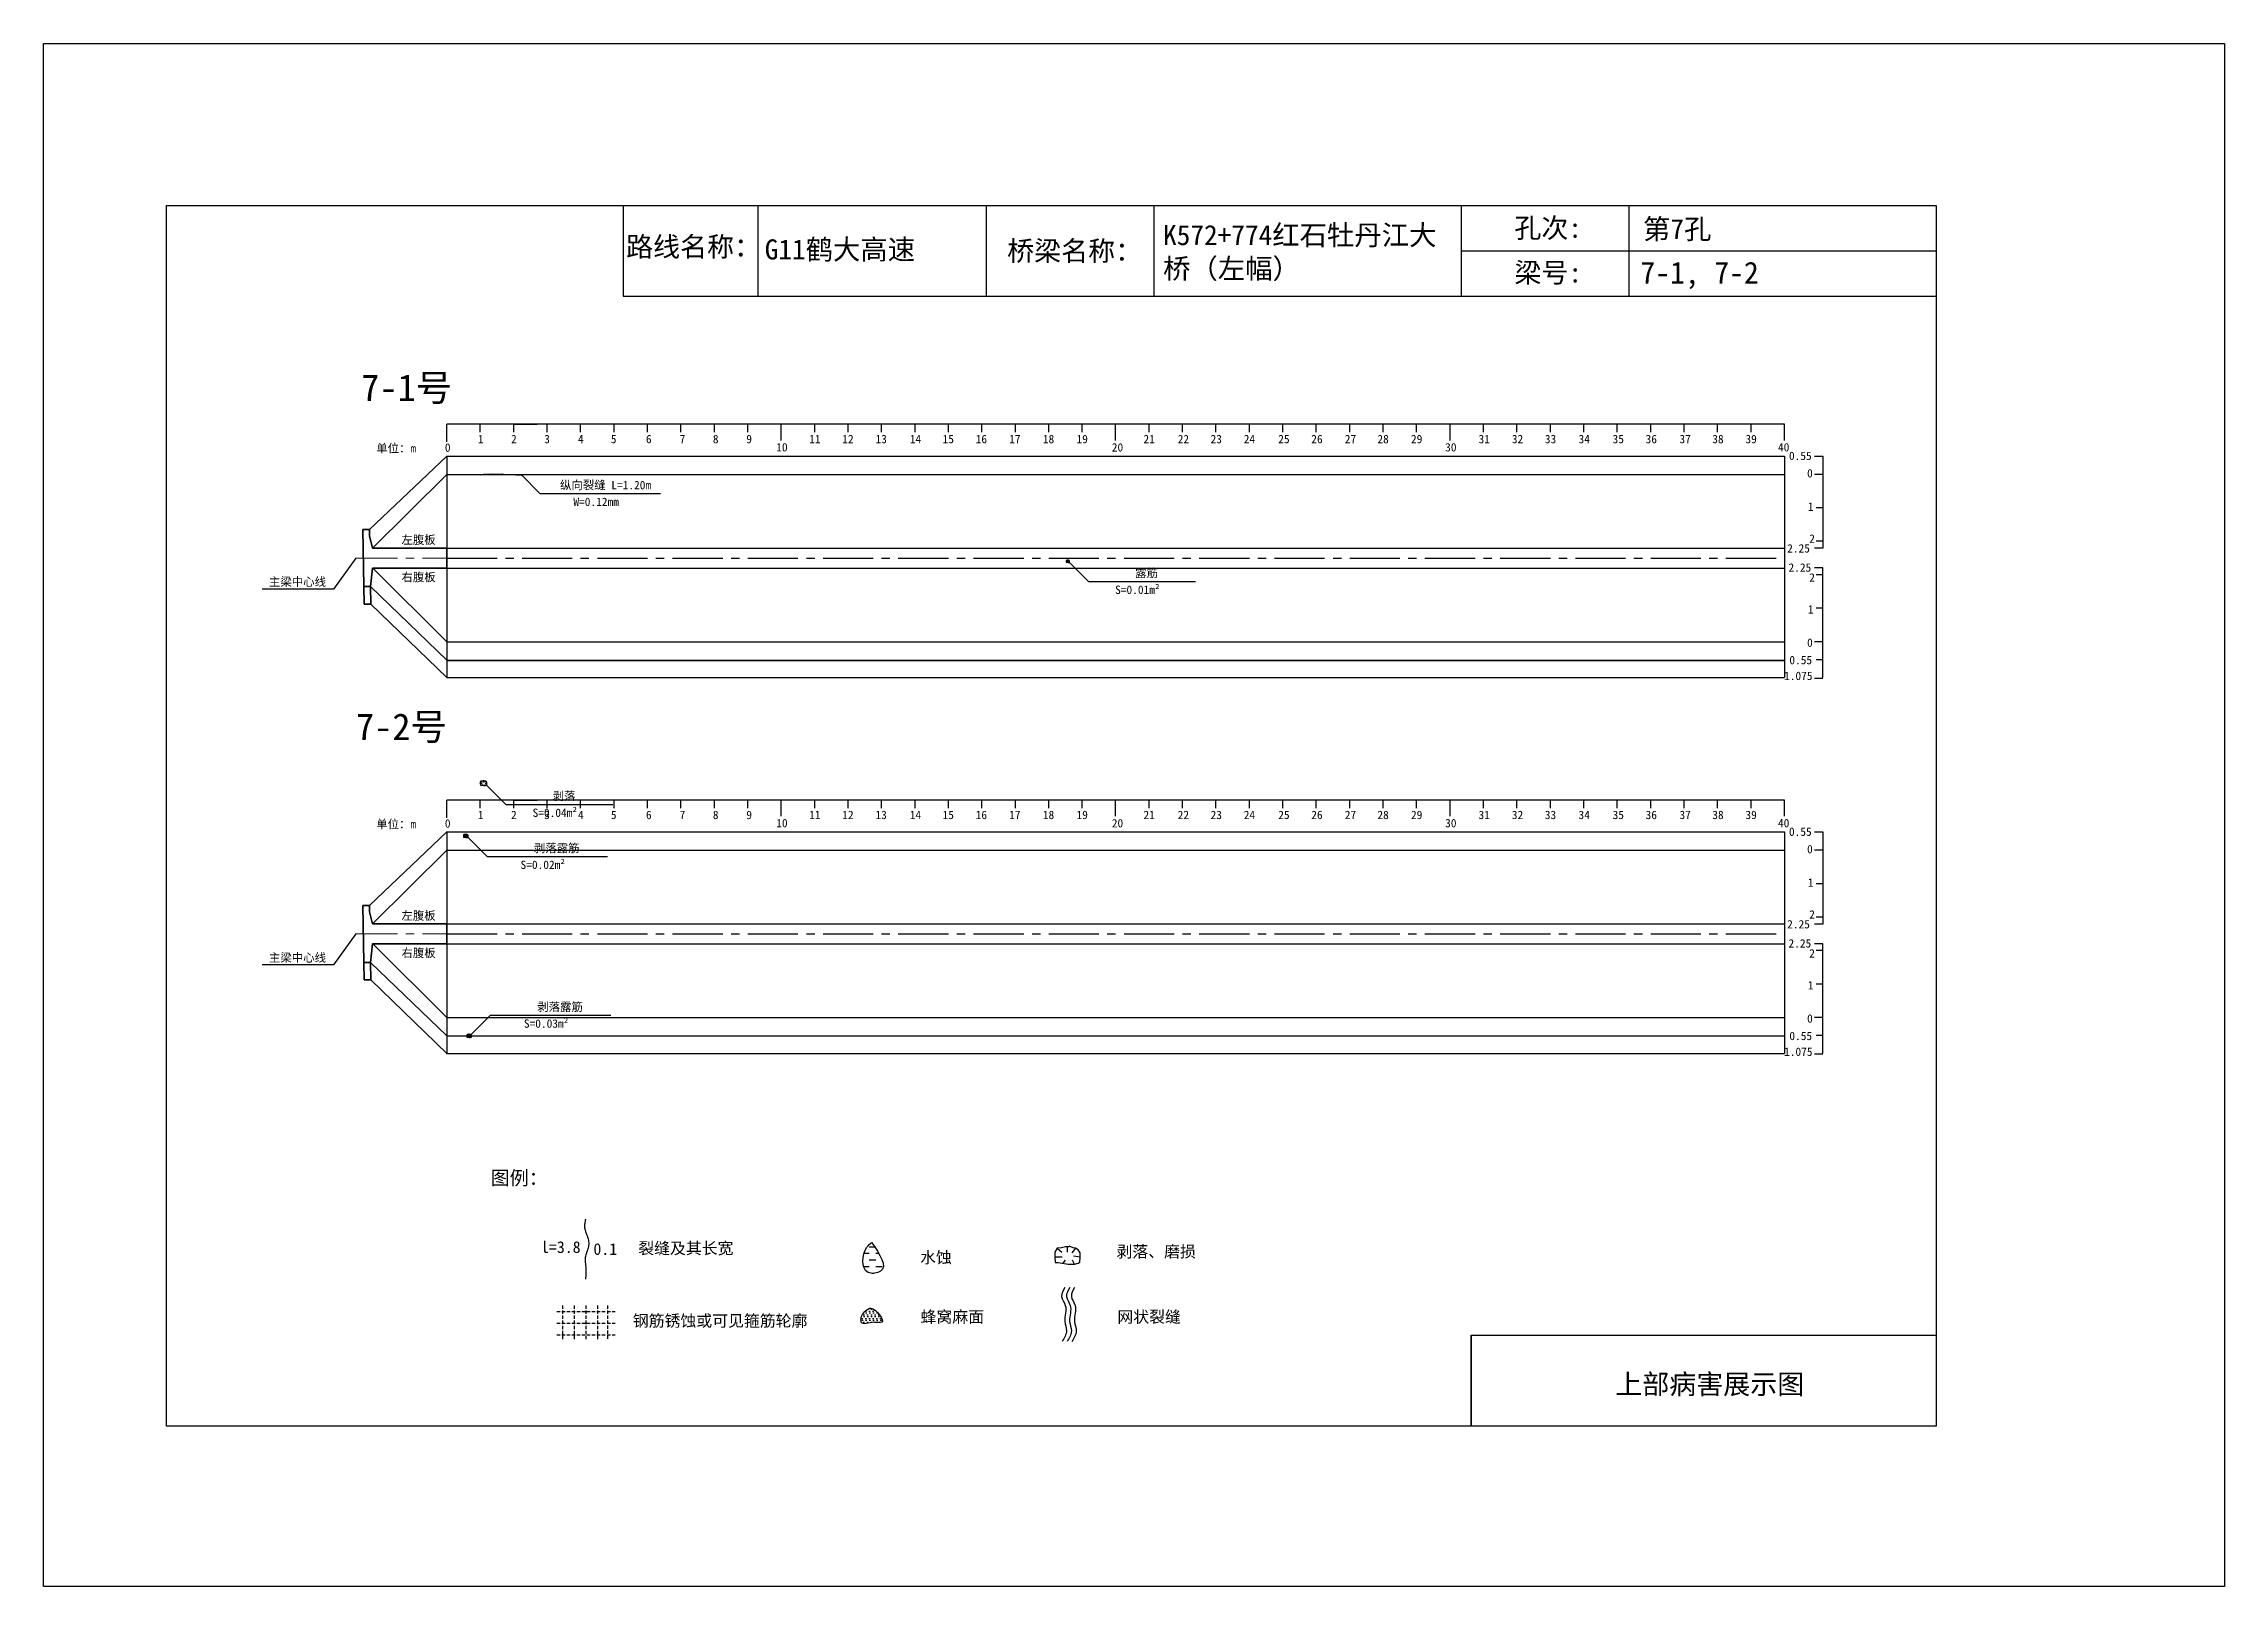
# Model space of a CAD drawing. Header units: millimetres. Extents: x -37 to 615, y -48 to 413.
import ezdxf

# ---------------------------------------------------------------- set-up
doc = ezdxf.new("R2010")
doc.units = ezdxf.units.MM
for name, pattern in [('CENTER', [2, 1.25, -0.25, 0.25, -0.25]), ('CENTER2', [1.125, 0.75, -0.125, 0.125, -0.125]), ('DASHED', [0.75, 0.5, -0.25])]:
    doc.linetypes.add(name, pattern=pattern)
for name, color, linetype in [('加固措施', 7, 'Continuous'), ('图层1', 7, 'Continuous'), ('病害', 5, 'Continuous'), ('轮廓', 3, 'Continuous')]:
    doc.layers.add(name, color=color, linetype=linetype)
doc.layers.add('虚线', color=7, linetype='Continuous', lineweight=30)
doc.styles.get("Standard").update_dxf_attribs({"font": ''})
doc.styles.add('汉字', font='')
doc.styles.get('Standard').set_extended_font_data('SimSun')
doc.styles.get('汉字').set_extended_font_data('SimSun')
pattern_1 = [(0, (-3997.7199, -288.9294), (0.55266586, 1.10533173), [0, -1.10533173])]
pattern_2 = [(0, (-6886.571, -700.7115), (0.55266586, 1.10533173), [0, -1.10533173])]
pattern_3 = [(0, (-3576.1421, -199.0757), (1.9895971, 1.9895971), [1.9895971, -1.9895971])]

# ---------------------------------------------------------------- blocks, each defined once
blk = doc.blocks.new('adfsd')
at = {"lineweight": -2, "ltscale": 0.5}
for p, q in [((1140.897, -3083.694), (1140.936, -3083.729)), ((1140.983, -3083.682), (1140.981, -3083.729)), ((1141.053, -3083.694), (1141.022, -3083.735)), ((1140.876, -3083.768), (1140.94, -3083.769)), ((1140.948, -3083.824), (1140.969, -3083.796)), ((1141.045, -3083.83), (1141.028, -3083.796)), ((1141.094, -3083.772), (1141.036, -3083.763))]:
    blk.add_line(p, q, dxfattribs=at)
blk.add_lwpolyline([(1141, -3083.682), (1140.967, -3083.682), (1140.934, -3083.69), (1140.897, -3083.694), (1140.876, -3083.727), (1140.876, -3083.768), (1140.88, -3083.818), (1140.905, -3083.818), (1140.991, -3083.83), (1141.045, -3083.83), (1141.078, -3083.822), (1141.09, -3083.814), (1141.094, -3083.772), (1141.094, -3083.735), (1141.078, -3083.707), (1141.053, -3083.694), (1141.033, -3083.69), (1141, -3083.678)], dxfattribs=at)
blk = doc.blocks.new('chi')
at = {"color": 0}
for p, q in [((1147.409, -3079.329), (1147.409, -3078.8)), ((1187.409, -3078.8), (1147.409, -3078.8)), ((1148.409, -3079.041), (1148.409, -3078.8)), ((1149.409, -3079.041), (1149.409, -3078.8)), ((1149.409, -3078.8), (1150.109, -3078.8)), ((1150.409, -3079.041), (1150.409, -3078.8)), ((1151.409, -3079.041), (1151.409, -3078.8)), ((1152.409, -3079.041), (1152.409, -3078.8)), ((1153.409, -3079.041), (1153.409, -3078.8)), ((1154.409, -3079.041), (1154.409, -3078.8)), ((1155.409, -3079.041), (1155.409, -3078.8)), ((1156.409, -3079.041), (1156.409, -3078.8)), ((1157.409, -3079.283), (1157.409, -3078.8)), ((1158.409, -3079.041), (1158.409, -3078.8)), ((1159.409, -3079.041), (1159.409, -3078.8)), ((1160.409, -3079.041), (1160.409, -3078.8)), ((1161.409, -3079.041), (1161.409, -3078.8)), ((1162.409, -3079.041), (1162.409, -3078.8)), ((1163.409, -3079.041), (1163.409, -3078.8)), ((1164.409, -3079.041), (1164.409, -3078.8)), ((1165.409, -3079.041), (1165.409, -3078.8)), ((1166.409, -3079.041), (1166.409, -3078.8)), ((1167.409, -3079.283), (1167.409, -3078.8)), ((1168.409, -3079.041), (1168.409, -3078.8)), ((1169.409, -3079.041), (1169.409, -3078.8)), ((1170.409, -3079.041), (1170.409, -3078.8)), ((1171.409, -3079.041), (1171.409, -3078.8)), ((1172.409, -3079.041), (1172.409, -3078.8)), ((1173.409, -3079.041), (1173.409, -3078.8)), ((1174.409, -3079.041), (1174.409, -3078.8)), ((1175.409, -3079.041), (1175.409, -3078.8)), ((1176.409, -3079.041), (1176.409, -3078.8)), ((1177.409, -3079.283), (1177.409, -3078.8)), ((1178.409, -3079.041), (1178.409, -3078.8)), ((1179.409, -3079.041), (1179.409, -3078.8)), ((1180.409, -3079.041), (1180.409, -3078.8)), ((1181.409, -3079.041), (1181.409, -3078.8)), ((1182.409, -3079.041), (1182.409, -3078.8)), ((1183.409, -3079.041), (1183.409, -3078.8)), ((1184.409, -3079.041), (1184.409, -3078.8)), ((1185.409, -3079.041), (1185.409, -3078.8)), ((1186.409, -3079.041), (1186.409, -3078.8)), ((1187.409, -3079.283), (1187.409, -3078.8))]:
    blk.add_line(p, q, dxfattribs=at)
for s, p in [('0', (1147.349, -3079.623)), ('1', (1148.339, -3079.368)), ('2', (1149.328, -3079.368)), ('3', (1150.319, -3079.368)), ('4', (1151.329, -3079.368)), ('5', (1152.313, -3079.368)), ('6', (1153.363, -3079.368)), ('7', (1154.37, -3079.368)), ('8', (1155.363, -3079.368)), ('9', (1156.363, -3079.368)), ('10', (1157.259, -3079.613)), ('11', (1158.242, -3079.368)), ('12', (1159.233, -3079.368)), ('13', (1160.227, -3079.368)), ('14', (1161.252, -3079.368)), ('15', (1162.233, -3079.368)), ('16', (1163.223, -3079.368)), ('17', (1164.224, -3079.368)), ('18', (1165.232, -3079.368)), ('19', (1166.238, -3079.368)), ('20', (1167.294, -3079.617)), ('21', (1168.24, -3079.368)), ('22', (1169.264, -3079.368)), ('23', (1170.247, -3079.368)), ('24', (1171.24, -3079.368)), ('25', (1172.271, -3079.368)), ('26', (1173.258, -3079.368)), ('27', (1174.261, -3079.368)), ('28', (1175.236, -3079.368)), ('29', (1176.24, -3079.368)), ('30', (1177.262, -3079.613)), ('31', (1178.261, -3079.368)), ('32', (1179.256, -3079.368)), ('33', (1180.243, -3079.368)), ('34', (1181.251, -3079.368)), ('35', (1182.269, -3079.368)), ('36', (1183.256, -3079.368)), ('37', (1184.269, -3079.368)), ('38', (1185.251, -3079.368)), ('39', (1186.242, -3079.368)), ('40', (1187.216, -3079.613))]:
    blk.add_text(s, height=0.25).set_placement(p)
blk = doc.blocks.new('kopp')
at = {"color": 0}
for p, q in [((1188.308, -3078.25), (1188.558, -3078.25)), ((1188.558, -3078.25), (1188.558, -3078.8)), ((1188.558, -3078.8), (1188.308, -3078.8)), ((1188.558, -3078.8), (1188.558, -3079.8)), ((1188.558, -3079.8), (1188.358, -3079.8)), ((1188.558, -3079.8), (1188.558, -3079.8)), ((1188.558, -3079.8), (1188.558, -3080.8)), ((1188.558, -3081.009), (1188.308, -3081.009)), ((1188.558, -3080.8), (1188.358, -3080.8)), ((1188.558, -3080.8), (1188.558, -3081.009)), ((1188.558, -3081.592), (1188.308, -3081.592)), ((1188.558, -3081.8), (1188.358, -3081.8)), ((1188.558, -3081.8), (1188.558, -3081.592)), ((1188.558, -3082.8), (1188.558, -3081.8)), ((1188.558, -3082.8), (1188.358, -3082.8)), ((1188.558, -3083.8), (1188.558, -3082.8)), ((1188.558, -3082.8), (1188.558, -3082.8)), ((1188.558, -3083.8), (1188.308, -3083.8)), ((1188.558, -3084.875), (1188.558, -3083.8)), ((1188.558, -3084.338), (1188.358, -3084.338)), ((1188.308, -3084.888), (1188.558, -3084.888))]:
    blk.add_line(p, q, dxfattribs=at)
for s, p in [('0.55', (1187.543, -3078.37)), ('0', (1188.086, -3078.891)), ('1', (1188.109, -3079.89)), ('2', (1188.15, -3080.842)), ('2.25', (1187.49, -3081.135)), ('2.25', (1187.53, -3081.708)), ('2', (1188.15, -3082.006)), ('1', (1188.109, -3082.959)), ('0', (1188.086, -3083.954)), ('0.55', (1187.556, -3084.474)), ('1.075', (1187.398, -3084.946))]:
    blk.add_text(s, height=0.25).set_placement(p)

msp = doc.modelspace()

# ---------------------------------------------------------------- hatches: boundary and pattern name
at = {"layer": '加固措施', "lineweight": -2}
h = msp.add_hatch(dxfattribs=at)
h.set_pattern_fill('DASH', color=256, scale=0.626645)
h.set_pattern_definition(pattern_3)
edge = h.paths.add_edge_path()
edge.add_spline(control_points=[(210.85, 54.88), (210.36, 54.45), (208.03, 52.39), (207.41, 44.9), (216.74, 46.23), (213.29, 51.3), (210.85, 54.88)], knot_values=[0, 0, 0, 0, 3.237042, 15.187225, 21.182779, 35.601669, 35.601669, 35.601669, 35.601669], degree=3, periodic=0)
h = msp.add_hatch(dxfattribs=at)
h.set_pattern_fill('DASH', color=256, scale=0.626645)
h.set_pattern_definition(pattern_3)
edge = h.paths.add_edge_path()
edge.add_spline(control_points=[(210.85, 54.88), (210.36, 54.45), (208.03, 52.39), (207.41, 44.9), (216.74, 46.23), (213.29, 51.3), (210.85, 54.88)], knot_values=[0, 0, 0, 0, 3.237042, 15.187225, 21.182779, 35.601669, 35.601669, 35.601669, 35.601669], degree=3, periodic=0)
h = msp.add_hatch(dxfattribs=at)
h.set_pattern_fill('DOTS', scale=0.696272)
h.set_pattern_definition(pattern_1)
edge = h.paths.add_edge_path()
edge.add_spline(control_points=[(210.19, 35.22), (209.15, 34.51), (207.68, 33.49), (207.52, 29.75), (211, 31.47), (215.72, 30.12), (212.21, 35.3), (210.31, 35.22), (210.19, 35.22)], knot_values=[0, 0, 0, 0, 5.205471, 7.397577, 12.944796, 16.169923, 23.88441, 24.400432, 24.400432, 24.400432, 24.400432], degree=3, periodic=0)
h = msp.add_hatch(dxfattribs=at)
h.set_pattern_fill('DOTS', scale=0.696272)
h.set_pattern_definition(pattern_1)
edge = h.paths.add_edge_path()
edge.add_spline(control_points=[(210.19, 35.22), (209.15, 34.51), (207.68, 33.49), (207.52, 29.75), (211, 31.47), (215.72, 30.12), (212.21, 35.3), (210.31, 35.22), (210.19, 35.22)], knot_values=[0, 0, 0, 0, 5.205471, 7.397577, 12.944796, 16.169923, 23.88441, 24.400432, 24.400432, 24.400432, 24.400432], degree=3, periodic=0)
at = {"layer": '病害', "lineweight": -2}
h = msp.add_hatch(dxfattribs=at)
h.set_pattern_fill('DOTS', color=4, scale=0.696272, style=0)
h.set_pattern_definition(pattern_2)
edge = h.paths.add_edge_path()
edge.add_spline(control_points=[(210.19, 35.22), (209.15, 34.51), (207.68, 33.49), (207.52, 29.75), (211, 31.47), (215.72, 30.12), (212.21, 35.3), (210.31, 35.22), (210.19, 35.22)], knot_values=[0, 0, 0, 0, 1.041094, 1.479515, 2.588959, 3.233985, 4.776882, 4.880086, 4.880086, 4.880086, 4.880086], degree=3, periodic=0)
h = msp.add_hatch(dxfattribs=at)
h.set_pattern_fill('DOTS', color=4, scale=0.696272, style=0)
h.set_pattern_definition(pattern_2)
edge = h.paths.add_edge_path()
edge.add_spline(control_points=[(210.19, 35.22), (209.15, 34.51), (207.68, 33.49), (207.52, 29.75), (211, 31.47), (215.72, 30.12), (212.21, 35.3), (210.31, 35.22), (210.19, 35.22)], knot_values=[0, 0, 0, 0, 1.041094, 1.479515, 2.588959, 3.233985, 4.776882, 4.880086, 4.880086, 4.880086, 4.880086], degree=3, periodic=0)

# ---------------------------------------------------------------- linework, layer by layer
at = {"color": 0, "linetype": 'ByBlock'}
for p, q in [((0, 364.85), (529.17, 364.85)), ((0, 0), (0, 364.85)), ((136.5, 364.85), (136.5, 337.72)), ((245.1, 364.85), (245.1, 337.72)), ((387.13, 364.85), (387.13, 337.72)), ((437.29, 364.79), (437.29, 337.66)), ((529.17, 364.85), (529.17, 0)), ((136.5, 337.72), (529.17, 337.72)), ((390.12, 0), (390.12, 27.12)), ((390.12, 27.12), (529.17, 27.12)), ((529.17, 0), (0, 0))]:
    msp.add_line(p, q, dxfattribs=at)
at = {"color": 0}
for p, q in [((60.65, 267.93), (83.82, 289.93)), ((83.82, 289.93), (83.82, 223.68)), ((83.82, 289.93), (483.82, 289.93)), ((483.82, 289.93), (483.82, 223.68)), ((61.57, 262.43), (83.82, 284.43)), ((83.82, 262.43), (483.82, 262.43)), ((483.82, 262.43), (483.82, 259.43)), ((56.57, 259.43), (49.96, 250.17)), ((61.64, 256.43), (83.82, 234.43)), ((83.82, 256.43), (483.82, 256.43)), ((49.96, 250.17), (28.63, 250.17)), ((60.99, 250.93), (83.82, 228.93)), ((61.09, 245.68), (83.82, 223.68)), ((83.82, 234.43), (483.82, 234.43)), ((83.82, 228.93), (483.82, 228.93)), ((83.82, 228.81), (483.82, 228.81)), ((83.82, 223.68), (483.82, 223.68)), ((60.65, 155.59), (83.82, 177.59)), ((83.82, 177.59), (83.82, 111.34)), ((83.82, 177.59), (483.82, 177.59)), ((483.82, 177.59), (483.82, 111.34)), ((61.57, 150.08), (83.82, 172.09)), ((83.82, 172.09), (483.82, 172.09)), ((83.82, 150.09), (483.82, 150.09)), ((483.82, 150.09), (483.82, 147.09)), ((56.57, 147.09), (49.96, 137.83)), ((61.64, 144.09), (83.82, 122.09)), ((83.82, 144.09), (483.82, 144.09)), ((49.96, 137.83), (28.63, 137.83)), ((60.99, 138.59), (83.82, 116.59)), ((61.09, 133.34), (83.82, 111.34)), ((83.82, 122.09), (483.82, 122.09)), ((83.82, 116.59), (483.82, 116.59)), ((83.82, 111.34), (483.82, 111.34))]:
    msp.add_line(p, q, dxfattribs=at)
msp.add_line((83.82, 284.43), (483.82, 284.43))
at = {"color": 1, "linetype": 'CENTER2', "ltscale": 20}
for p, q in [((83.82, 259.43), (483.82, 259.43)), ((83.82, 147.09), (483.82, 147.09))]:
    msp.add_line(p, q, dxfattribs=at)
at = {"color": 1, "linetype": 'DASHED'}
for p, q in [((269, 258.63), (270, 258.63)), ((269, 258.46), (270, 258.46)), ((269, 258.28), (270, 258.28)), ((269.25, 258.11), (269.25, 258.81)), ((269.5, 258.11), (269.5, 258.81)), ((269.75, 258.11), (269.75, 258.81)), ((88.8, 176.62), (90.19, 176.62)), ((88.8, 176.38), (90.19, 176.38)), ((88.8, 176.14), (90.19, 176.14)), ((89.15, 175.89), (89.15, 176.87)), ((89.5, 175.89), (89.5, 176.87)), ((89.85, 175.89), (89.85, 176.87)), ((89.8, 116.89), (91.19, 116.89)), ((89.8, 116.65), (91.19, 116.65)), ((89.8, 116.41), (91.19, 116.41)), ((90.15, 116.16), (90.15, 117.14)), ((90.5, 116.16), (90.5, 117.14)), ((90.85, 116.16), (90.85, 117.14))]:
    msp.add_line(p, q, dxfattribs=at)
at = {"color": 7}
for p, q in [((269, 258.39), (269.29, 258.39)), ((269.09, 258.73), (269.28, 258.57)), ((269.33, 258.14), (269.43, 258.26)), ((269.49, 258.79), (269.48, 258.57)), ((269.81, 258.73), (269.67, 258.54)), ((269.77, 258.11), (269.7, 258.26)), ((270, 258.37), (269.73, 258.41)), ((93.8, 192.03), (94.39, 192.02)), ((93.99, 192.7), (94.35, 192.39)), ((94.46, 191.52), (94.65, 191.77)), ((94.78, 192.82), (94.76, 192.39)), ((95.42, 192.7), (95.14, 192.33)), ((95.35, 191.46), (95.19, 191.77)), ((95.8, 191.99), (95.27, 192.07)), ((88.8, 176.29), (89.21, 176.28)), ((88.93, 176.76), (89.18, 176.54)), ((89.26, 175.93), (89.39, 176.11)), ((89.48, 176.84), (89.47, 176.54)), ((89.93, 176.76), (89.73, 176.5)), ((89.88, 175.89), (89.77, 176.11)), ((90.19, 176.26), (89.82, 176.32)), ((89.8, 116.56), (90.21, 116.55)), ((89.93, 117.03), (90.18, 116.81)), ((90.26, 116.2), (90.39, 116.38)), ((90.48, 117.11), (90.47, 116.81)), ((90.93, 117.03), (90.73, 116.77)), ((90.88, 116.16), (90.77, 116.38)), ((91.19, 116.53), (90.82, 116.59))]:
    msp.add_line(p, q, dxfattribs=at)
at = {"color": 1, "linetype": 'DASHED', "ltscale": 2}
for p, q in [((116.71, 34.25), (134.11, 34.25)), ((116.71, 34.25), (134.11, 34.25)), ((118.45, 35.99), (118.45, 25.55)), ((118.45, 35.99), (118.45, 25.55)), ((121.93, 35.99), (121.93, 25.55)), ((121.93, 35.99), (121.93, 25.55)), ((125.41, 35.99), (125.41, 25.55)), ((125.41, 35.99), (125.41, 25.55)), ((128.89, 35.99), (128.89, 25.55)), ((128.89, 35.99), (128.89, 25.55)), ((131.87, 36.02), (131.87, 25.57)), ((131.87, 36.02), (131.87, 25.57)), ((116.71, 30.77), (134.11, 30.77)), ((116.71, 30.77), (134.11, 30.77)), ((116.71, 27.29), (134.11, 27.29)), ((116.71, 27.29), (134.11, 27.29))]:
    msp.add_line(p, q, dxfattribs=at)
at = {"color": 3, "linetype": 'ByBlock'}
msp.add_lwpolyline([(-36.77, 413.19), (615.38, 413.19), (615.38, -47.93), (-36.77, -47.93)], close=True, dxfattribs=at)
at = {"color": 7}
for points in [[(94, 284.33), (94.8, 284.46), (95.6, 284.51), (96.4, 284.46), (97.2, 284.56), (98, 284.54), (98.8, 284.54), (99.6, 284.5), (100.4, 284.58), (101.2, 284.42), (102, 284.45), (102.8, 284.39), (103.6, 284.43), (104.4, 284.35), (105.2, 284.35), (106, 284.2), (106, 284.4)], [(106, 284.4), (111.66, 278.74), (147.66, 278.74)], [(269.57, 258.79), (269.42, 258.79), (269.26, 258.75), (269.09, 258.73), (269, 258.58), (269, 258.39), (269.02, 258.16), (269.13, 258.16), (269.53, 258.11), (269.77, 258.11), (269.92, 258.15), (269.98, 258.18), (270, 258.37), (270, 258.54), (269.92, 258.67), (269.81, 258.73), (269.72, 258.75), (269.57, 258.81)], [(270, 258.11), (275.66, 252.45), (307.66, 252.45)], [(94.93, 192.82), (94.63, 192.82), (94.33, 192.74), (93.99, 192.7), (93.8, 192.4), (93.8, 192.03), (93.84, 191.57), (94.06, 191.57), (94.86, 191.46), (95.35, 191.46), (95.65, 191.54), (95.76, 191.61), (95.8, 191.99), (95.8, 192.33), (95.65, 192.59), (95.42, 192.7), (95.23, 192.74), (94.93, 192.86)], [(95.8, 191.46), (101.46, 185.8), (133.46, 185.8)], [(89.59, 176.84), (89.38, 176.84), (89.17, 176.79), (88.93, 176.76), (88.8, 176.55), (88.8, 176.29), (88.83, 175.97), (88.98, 175.97), (89.54, 175.89), (89.88, 175.89), (90.09, 175.94), (90.17, 176), (90.19, 176.26), (90.19, 176.5), (90.09, 176.68), (89.93, 176.76), (89.8, 176.79), (89.59, 176.87)], [(90.19, 175.89), (95.85, 170.24), (131.85, 170.24)], [(91.19, 117.14), (96.85, 122.79), (132.85, 122.79)], [(90.59, 117.11), (90.38, 117.11), (90.17, 117.06), (89.93, 117.03), (89.8, 116.82), (89.8, 116.56), (89.83, 116.24), (89.98, 116.24), (90.54, 116.16), (90.88, 116.16), (91.09, 116.21), (91.17, 116.27), (91.19, 116.53), (91.19, 116.77), (91.09, 116.95), (90.93, 117.03), (90.8, 117.06), (90.59, 117.14)]]:
    msp.add_lwpolyline(points, dxfattribs=at)
for points in [[(268.59, 41.36), (268.08, 40.47), (267.03, 38.67), (269.71, 35.55), (267.97, 31.9), (269.63, 28.26), (268.46, 26.35), (267.82, 25.31)], [(268.59, 41.36), (268.08, 40.47), (267.03, 38.67), (269.71, 35.55), (267.97, 31.9), (269.63, 28.26), (268.46, 26.35), (267.82, 25.31)], [(270.07, 41.36), (269.55, 40.47), (268.51, 38.67), (271.18, 35.55), (269.44, 31.9), (271.1, 28.26), (269.94, 26.35), (269.3, 25.31)], [(270.07, 41.36), (269.55, 40.47), (268.51, 38.67), (271.18, 35.55), (269.44, 31.9), (271.1, 28.26), (269.94, 26.35), (269.3, 25.31)], [(271.52, 41.36), (271, 40.47), (269.96, 38.67), (272.63, 35.55), (270.89, 31.9), (272.55, 28.26), (271.39, 26.35), (270.75, 25.31)], [(271.52, 41.36), (271, 40.47), (269.96, 38.67), (272.63, 35.55), (270.89, 31.9), (272.55, 28.26), (271.39, 26.35), (270.75, 25.31)]]:
    msp.add_open_spline(points, degree=3, knots=[0, 0, 0, 0, 2.808133, 5.677796, 10.461234, 13.324406, 16.732801, 16.732801, 16.732801, 16.732801])
at = {"lineweight": -2}
msp.add_open_spline([(210.19, 35.22), (209.15, 34.51), (207.68, 33.49), (207.52, 29.75), (211, 31.47), (215.72, 30.12), (212.21, 35.3), (210.31, 35.22), (210.19, 35.22)], degree=3, knots=[0, 0, 0, 0, 3.624423, 5.150725, 9.013098, 11.258664, 16.630045, 16.989336, 16.989336, 16.989336, 16.989336], dxfattribs=at)
msp.add_open_spline([(210.19, 35.22), (209.15, 34.51), (207.68, 33.49), (207.52, 29.75), (211, 31.47), (215.72, 30.12), (212.21, 35.3), (210.31, 35.22), (210.19, 35.22)], degree=3, knots=[0, 0, 0, 0, 3.624423, 5.150725, 9.013098, 11.258664, 16.630045, 16.989336, 16.989336, 16.989336, 16.989336], dxfattribs=at)
at = {"layer": '加固措施', "lineweight": -2}
msp.add_open_spline([(210.85, 54.88), (210.36, 54.45), (208.03, 52.39), (207.41, 44.9), (216.74, 46.23), (213.29, 51.3), (210.85, 54.88)], degree=3, knots=[0, 0, 0, 0, 2.028466, 9.51698, 13.274057, 22.309569, 22.309569, 22.309569, 22.309569], dxfattribs=at)
msp.add_open_spline([(210.85, 54.88), (210.36, 54.45), (208.03, 52.39), (207.41, 44.9), (216.74, 46.23), (213.29, 51.3), (210.85, 54.88)], degree=3, knots=[0, 0, 0, 0, 2.028466, 9.51698, 13.274057, 22.309569, 22.309569, 22.309569, 22.309569], dxfattribs=at)
at = {"layer": '图层1', "lineweight": -2}
msp.add_open_spline([(125.25, 61.82), (125.22, 61.61), (125.18, 61.39), (125.07, 60.75), (125.02, 60.35), (124.99, 59.78), (125, 59.6), (125.02, 59.31), (125.03, 59.21), (125.06, 59), (125.09, 58.89), (125.19, 58.51), (125.29, 58.21), (125.54, 57.57), (125.69, 57.22), (125.96, 56.46), (126.09, 56.04), (126.21, 55.34), (126.24, 55.06), (126.25, 54.51), (126.23, 54.25), (126.16, 53.74), (126.11, 53.5), (126, 53.03), (125.93, 52.81), (125.76, 52.25), (125.64, 51.93), (125.45, 51.33), (125.36, 51.04), (125.27, 50.66), (125.24, 50.54), (125.21, 50.32), (125.2, 50.23), (125.18, 50.03), (125.17, 49.92), (125.17, 49.54), (125.18, 49.25), (125.23, 48.62), (125.27, 48.29), (125.33, 47.7), (125.35, 47.46), (125.38, 47), (125.39, 46.78), (125.4, 46.36), (125.4, 46.16), (125.39, 45.54), (125.37, 45.14), (125.32, 44.45), (125.3, 44.15), (125.27, 43.85)], degree=3, knots=[0, 0, 0, 0, 0.93103, 0.93103, 2.904338, 2.904338, 3.933552, 3.933552, 4.598026, 4.598026, 5.2625, 5.2625, 6.799065, 6.799065, 8.335629, 8.335629, 9.872194, 9.872194, 10.744529, 10.744529, 11.616864, 11.616864, 12.4892, 12.4892, 13.361535, 13.361535, 14.755665, 14.755665, 16.149795, 16.149795, 16.835641, 16.835641, 17.410365, 17.410365, 17.98509, 17.98509, 19.45733, 19.45733, 20.929571, 20.929571, 21.910052, 21.910052, 22.722819, 22.722819, 23.535585, 23.535585, 25.161117, 25.161117, 26.428502, 26.428502, 26.428502, 26.428502], dxfattribs=at)
msp.add_open_spline([(125.25, 61.82), (125.22, 61.61), (125.18, 61.39), (125.07, 60.75), (125.02, 60.35), (124.99, 59.78), (125, 59.6), (125.02, 59.31), (125.03, 59.21), (125.06, 59), (125.09, 58.89), (125.19, 58.51), (125.29, 58.21), (125.54, 57.57), (125.69, 57.22), (125.96, 56.46), (126.09, 56.04), (126.21, 55.34), (126.24, 55.06), (126.25, 54.51), (126.23, 54.25), (126.16, 53.74), (126.11, 53.5), (126, 53.03), (125.93, 52.81), (125.76, 52.25), (125.64, 51.93), (125.45, 51.33), (125.36, 51.04), (125.27, 50.66), (125.24, 50.54), (125.21, 50.32), (125.2, 50.23), (125.18, 50.03), (125.17, 49.92), (125.17, 49.54), (125.18, 49.25), (125.23, 48.62), (125.27, 48.29), (125.33, 47.7), (125.35, 47.46), (125.38, 47), (125.39, 46.78), (125.4, 46.36), (125.4, 46.16), (125.39, 45.54), (125.37, 45.14), (125.32, 44.45), (125.3, 44.15), (125.27, 43.85)], degree=3, knots=[0, 0, 0, 0, 0.93103, 0.93103, 2.904338, 2.904338, 3.933552, 3.933552, 4.598026, 4.598026, 5.2625, 5.2625, 6.799065, 6.799065, 8.335629, 8.335629, 9.872194, 9.872194, 10.744529, 10.744529, 11.616864, 11.616864, 12.4892, 12.4892, 13.361535, 13.361535, 14.755665, 14.755665, 16.149795, 16.149795, 16.835641, 16.835641, 17.410365, 17.410365, 17.98509, 17.98509, 19.45733, 19.45733, 20.929571, 20.929571, 21.910052, 21.910052, 22.722819, 22.722819, 23.535585, 23.535585, 25.161117, 25.161117, 26.428502, 26.428502, 26.428502, 26.428502], dxfattribs=at)
at = {"layer": '病害', "color": 5}
for p, q in [((136.5, 364.85), (136.5, 337.72)), ((245.1, 364.85), (245.1, 337.72)), ((387.13, 364.85), (387.13, 337.72)), ((529.17, 364.85), (529.17, 337.72)), ((136.5, 337.72), (386.58, 337.72)), ((386.58, 337.72), (529.17, 337.72)), ((390.12, 27.12), (529.17, 27.12)), ((390.12, 27.12), (390.12, 0)), ((529.17, 27.12), (529.17, 0))]:
    msp.add_line(p, q, dxfattribs=at)
at = {"layer": '病害', "color": 0}
for p, q in [((176.83, 364.85), (176.83, 337.72)), ((295.25, 364.85), (295.25, 337.72)), ((387.14, 351.23), (529.17, 351.23))]:
    msp.add_line(p, q, dxfattribs=at)
at = {"layer": '虚线', "linetype": 'CENTER', "lineweight": 18, "ltscale": 10}
for p, q in [((56.57, 259.43), (83.82, 259.43)), ((56.57, 147.09), (83.82, 147.09))]:
    msp.add_line(p, q, dxfattribs=at)
at = {"layer": '轮廓', "color": 5, "lineweight": 35}
for p, q in [((58.99, 250.93), (58.65, 267.93)), ((58.65, 267.93), (60.65, 267.93)), ((60.69, 266.05), (60.65, 267.93)), ((61.57, 262.43), (60.69, 266.05)), ((83.82, 262.43), (61.57, 262.43)), ((83.82, 256.43), (83.82, 262.43)), ((60.99, 250.93), (61.63, 256.43)), ((83.82, 256.43), (61.63, 256.43)), ((58.99, 250.93), (60.99, 250.93)), ((59.09, 245.68), (58.99, 250.93)), ((61.09, 245.68), (60.99, 250.93)), ((59.09, 245.68), (61.09, 245.68)), ((58.99, 138.59), (58.65, 155.59)), ((58.65, 155.59), (60.65, 155.59)), ((60.69, 153.71), (60.65, 155.59)), ((61.57, 150.08), (60.69, 153.71)), ((83.82, 150.08), (61.57, 150.08)), ((83.82, 144.08), (83.82, 150.08)), ((60.99, 138.59), (61.63, 144.09)), ((83.82, 144.09), (61.63, 144.09)), ((58.99, 138.59), (60.99, 138.59)), ((59.09, 133.34), (58.99, 138.59)), ((61.09, 133.34), (60.99, 138.59)), ((59.09, 133.34), (61.09, 133.34))]:
    msp.add_line(p, q, dxfattribs=at)

# ---------------------------------------------------------------- block references
at = {"color": 0}
for name, p, xscale, yscale, zscale in [('chi', (-11390.27, 31087.43), 9.999999999994273, 9.999999999994273, 9.999999999994273), ('kopp', (-11390.27, 31072.43), 9.999999999994273, 9.999999999994273, 9.999999999994273), ('chi', (-11390.27, 30975.09), 9.999999999994273, 9.999999999994273, 9.999999999994273), ('kopp', (-11390.27, 30960.09), 9.999999999994273, 9.999999999994273, 9.999999999994273), ('adfsd', (-39452.38, 107407.64), 34.81359766870787, 34.81359766870787, 34.81359766870787), ('adfsd', (-39452.38, 107407.64), 34.81359766870787, 34.81359766870787, 34.81359766870787)]:
    msp.add_blockref(name, p, dxfattribs=dict(at, xscale=xscale, yscale=yscale, zscale=zscale))

# ---------------------------------------------------------------- texts
for s, p in [('单位：m', (62.7, 290.99)), ('左腹板', (70.24, 263.64)), ('右腹板', (70.24, 252.47)), ('主梁中心线', (30.63, 251.08)), ('单位：m', (62.7, 178.65)), ('左腹板', (70.24, 151.3)), ('主梁中心线', (30.63, 138.73)), ('右腹板', (70.24, 140.13))]:
    msp.add_text(s, height=2.5).set_placement(p)
at = {"color": 7}
for s, p in [('纵向裂缝 L=1.20m', (117.66, 279.99)), ('W=0.12mm', (121.66, 274.99)), ('露筋', (289.66, 253.7)), ('S=0.01m²', (283.66, 248.7)), ('剥落', (115.46, 187.05)), ('S=0.04m²', (109.46, 182.05)), ('剥落露筋', (109.85, 171.49)), ('S=0.02m²', (105.85, 166.49)), ('剥落露筋', (110.85, 124.04)), ('S=0.03m²', (106.85, 119.04))]:
    msp.add_text(s, height=2.5, dxfattribs=at).set_placement(p)
at = {"linetype": 'ByBlock', "attachment_point": 1, "style": '汉字'}
for s, insert, char_height, width in [('K572+774红石牡丹江大桥（左幅）', (298, 358.97), 6, 87.5474), ('{\\C0;第7孔}', (441.52, 360.78), 6, 77.4135), ('{\\C0;G11鹤大高速}', (178.87, 354.68), 6, 62.8604), ('{\\C0;7-1, 7-2}', (440.75, 347.98), 6.5, 84.1186), ('{\\C0;7-1号}', (58.2, 314.34), 8, 49.3496), ('{\\C0;7-2号}', (56.63, 213.01), 8, 49.3496)]:
    msp.add_mtext(s, dxfattribs=dict(at, insert=insert, char_height=char_height, width=width))
at = {"layer": '图层1', "style": '汉字'}
for s, p in [('孔次:', (403.05, 355.16)), ('路线名称：', (137.42, 349.54)), ('桥梁名称：', (251.38, 348.29)), ('梁号:', (403.08, 341.8)), ('上部病害展示图', (433.23, 9.56))]:
    msp.add_text(s, height=5.918, dxfattribs=at).set_placement(p)
at = {"layer": '图层1', "lineweight": -2, "attachment_point": 1}
for s, insert, char_height in [('图例：', (96.91, 76.23), 4.178), ('图例：', (96.91, 76.23), 4.178), ('l=3.8', (111.98, 55.21), 3.481), ('l=3.8', (111.98, 55.21), 3.481), ('0.1', (127.65, 54.63), 3.481), ('0.1', (127.65, 54.63), 3.481), ('裂缝及其长宽', (141.05, 54.88), 3.481), ('裂缝及其长宽', (141.05, 54.88), 3.481), ('水蚀', (225.33, 52.14), 3.481), ('水蚀', (225.33, 52.14), 3.481), ('剥落、磨损', (284.06, 53.89), 3.481), ('剥落、磨损', (284.06, 53.89), 3.481), ('钢筋锈蚀或可见箍筋轮廓', (139.42, 33.21), 3.4814), ('钢筋锈蚀或可见箍筋轮廓', (139.42, 33.21), 3.4814), ('蜂窝麻面', (225.48, 34.38), 3.481), ('蜂窝麻面', (225.48, 34.38), 3.481), ('网状裂缝', (284.32, 34.39), 3.481), ('网状裂缝', (284.32, 34.39), 3.481)]:
    msp.add_mtext(s, dxfattribs=dict(at, insert=insert, char_height=char_height))

doc.saveas('drawing.dxf')
